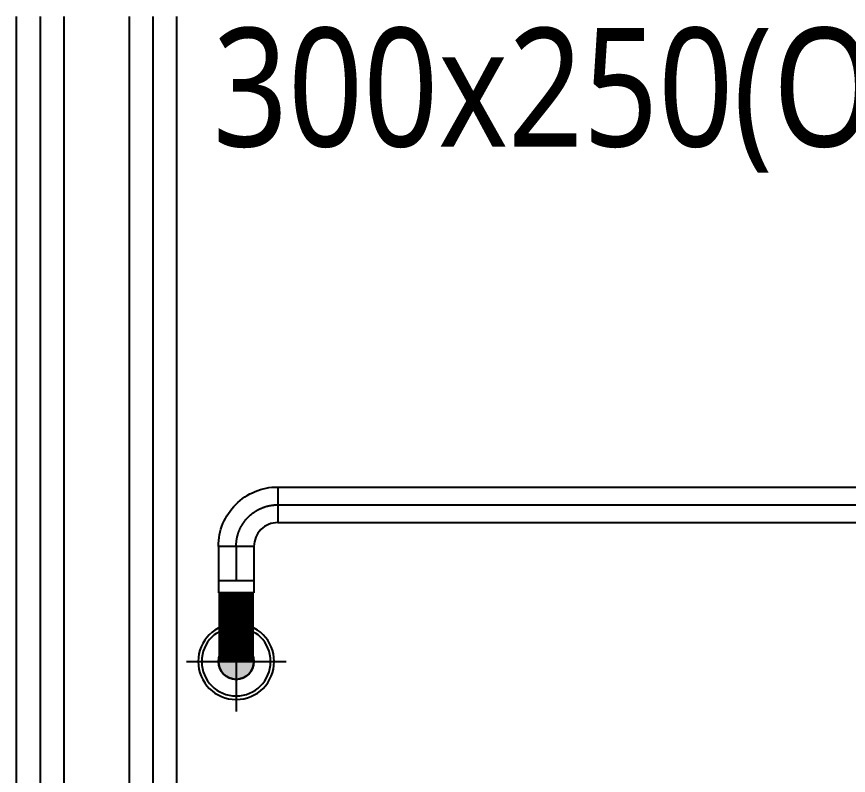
# Model space of a CAD drawing. Header units: millimetres. Extents: x 61566 to 667441, y 0 to 118800.
# Drawn here: x 273040 to 276543, y 56953 to 60150 of the extents above; entities that cross this region are included whole.
import ezdxf
from ezdxf.enums import TextEntityAlignment as Align

# ---------------------------------------------------------------- set-up
doc = ezdxf.new("R2010")
doc.units = ezdxf.units.MM
doc.header["$LTSCALE"] = 200
doc.linetypes.add('CENTER', pattern=[50.8, 31.75, -6.35, 6.35, -6.35])
for name, color, linetype in [('1 OA', 4, 'Continuous'), ('DUCT', 7, 'Continuous'), ('환기(RA)', 2, 'Continuous'), ('환기(SA)', 3, 'Continuous')]:
    doc.layers.add(name, color=color, linetype=linetype)
doc.styles.add('SUNJIN', font='malgun.ttf')

# ---------------------------------------------------------------- blocks, each defined once
blk = doc.blocks.new('A$C40B63A93')
at = {"color": 1}
for p, q in [((210, 420), (210, 0)), ((420, 210), (0, 210))]:
    blk.add_line(p, q, dxfattribs=at)
at = {"color": 0}
for radius in [160, 145, 75]:
    blk.add_circle((210, 210), radius, dxfattribs=at)
blk = doc.blocks.new('ELBOW_90_150')
at = {"layer": 'DUCT', "color": 0}
blk.add_lwpolyline([(175, 250, 0.414214), (-75, 0), (75, 0, -0.414214), (175, 100), (175, 250)], format="xyb", dxfattribs=at)
at = {"layer": 'DUCT', "color": 1, "linetype": 'CENTER'}
blk.add_arc((175, 0), 175, 90, 180, dxfattribs=at)

msp = doc.modelspace()

# ---------------------------------------------------------------- hatches: boundary and pattern name
at = {"layer": '환기(SA)'}
h = msp.add_hatch(color=256, dxfattribs=at)
edge = h.paths.add_edge_path()
edge.add_arc((273964.5, 57432.7), 75, -180, 180, ccw=False)

# ---------------------------------------------------------------- linework, layer by layer
at = {"layer": '환기(RA)'}
for p, q in [((273039.6, 55759.8), (273039.6, 60150)), ((273239.6, 55759.8), (273239.6, 60150)), ((274039.5, 57722.3), (273889.5, 57722.3))]:
    msp.add_line(p, q, dxfattribs=at)
at = {"layer": '환기(SA)', "color": 1, "linetype": 'CENTER'}
for p, q in [((273139.6, 55759.8), (273139.6, 60150)), ((273614.5, 55759.8), (273614.5, 60150)), ((274139.5, 58093.1, 0), (278103.9, 58093.1, 0)), ((273964.5, 57918.1, 0), (273964.5, 57772.3))]:
    msp.add_line(p, q, dxfattribs=at)
at = {"layer": '환기(SA)'}
for p, q in [((273514.5, 55759.8), (273514.5, 60150)), ((273714.5, 55759.8), (273714.5, 60150)), ((274139.5, 58168.1, 0), (278103.9, 58168.1, 0)), ((274139.5, 58018.1, 0), (278103.9, 58018.1, 0)), ((273889.5, 57918.1, 0), (273889.5, 57722.3)), ((274039.5, 57918.1, 0), (274039.5, 57722.3)), ((274039.5, 57772.3), (273889.5, 57772.3))]:
    msp.add_line(p, q, dxfattribs=at)
at = {"layer": '환기(SA)', "const_width": 150}
msp.add_lwpolyline([(273964.5, 57722.3), (273964.5, 57432.7)], dxfattribs=at)
at = {"layer": '환기(SA)'}
msp.add_circle((273964.5, 57432.7), 75, dxfattribs=at)

# ---------------------------------------------------------------- block references
at = {"layer": '환기(SA)', "xscale": -1, "rotation": 89.99999999999994}
msp.add_blockref('ELBOW_90_150', (274139.5, 58093.1, 0), dxfattribs=at)
at = {"layer": '환기(SA)', "xscale": -1}
msp.add_blockref('A$C40B63A93', (274174.5, 57222.7), dxfattribs=at)

# ---------------------------------------------------------------- texts
at = {"layer": '1 OA', "style": 'SUNJIN', "width": 0.85}
msp.add_text('300x250(O.A)', height=500, dxfattribs=at).set_placement((275595.9, 59852.7), align=Align.MIDDLE_CENTER)

doc.saveas('drawing.dxf')
